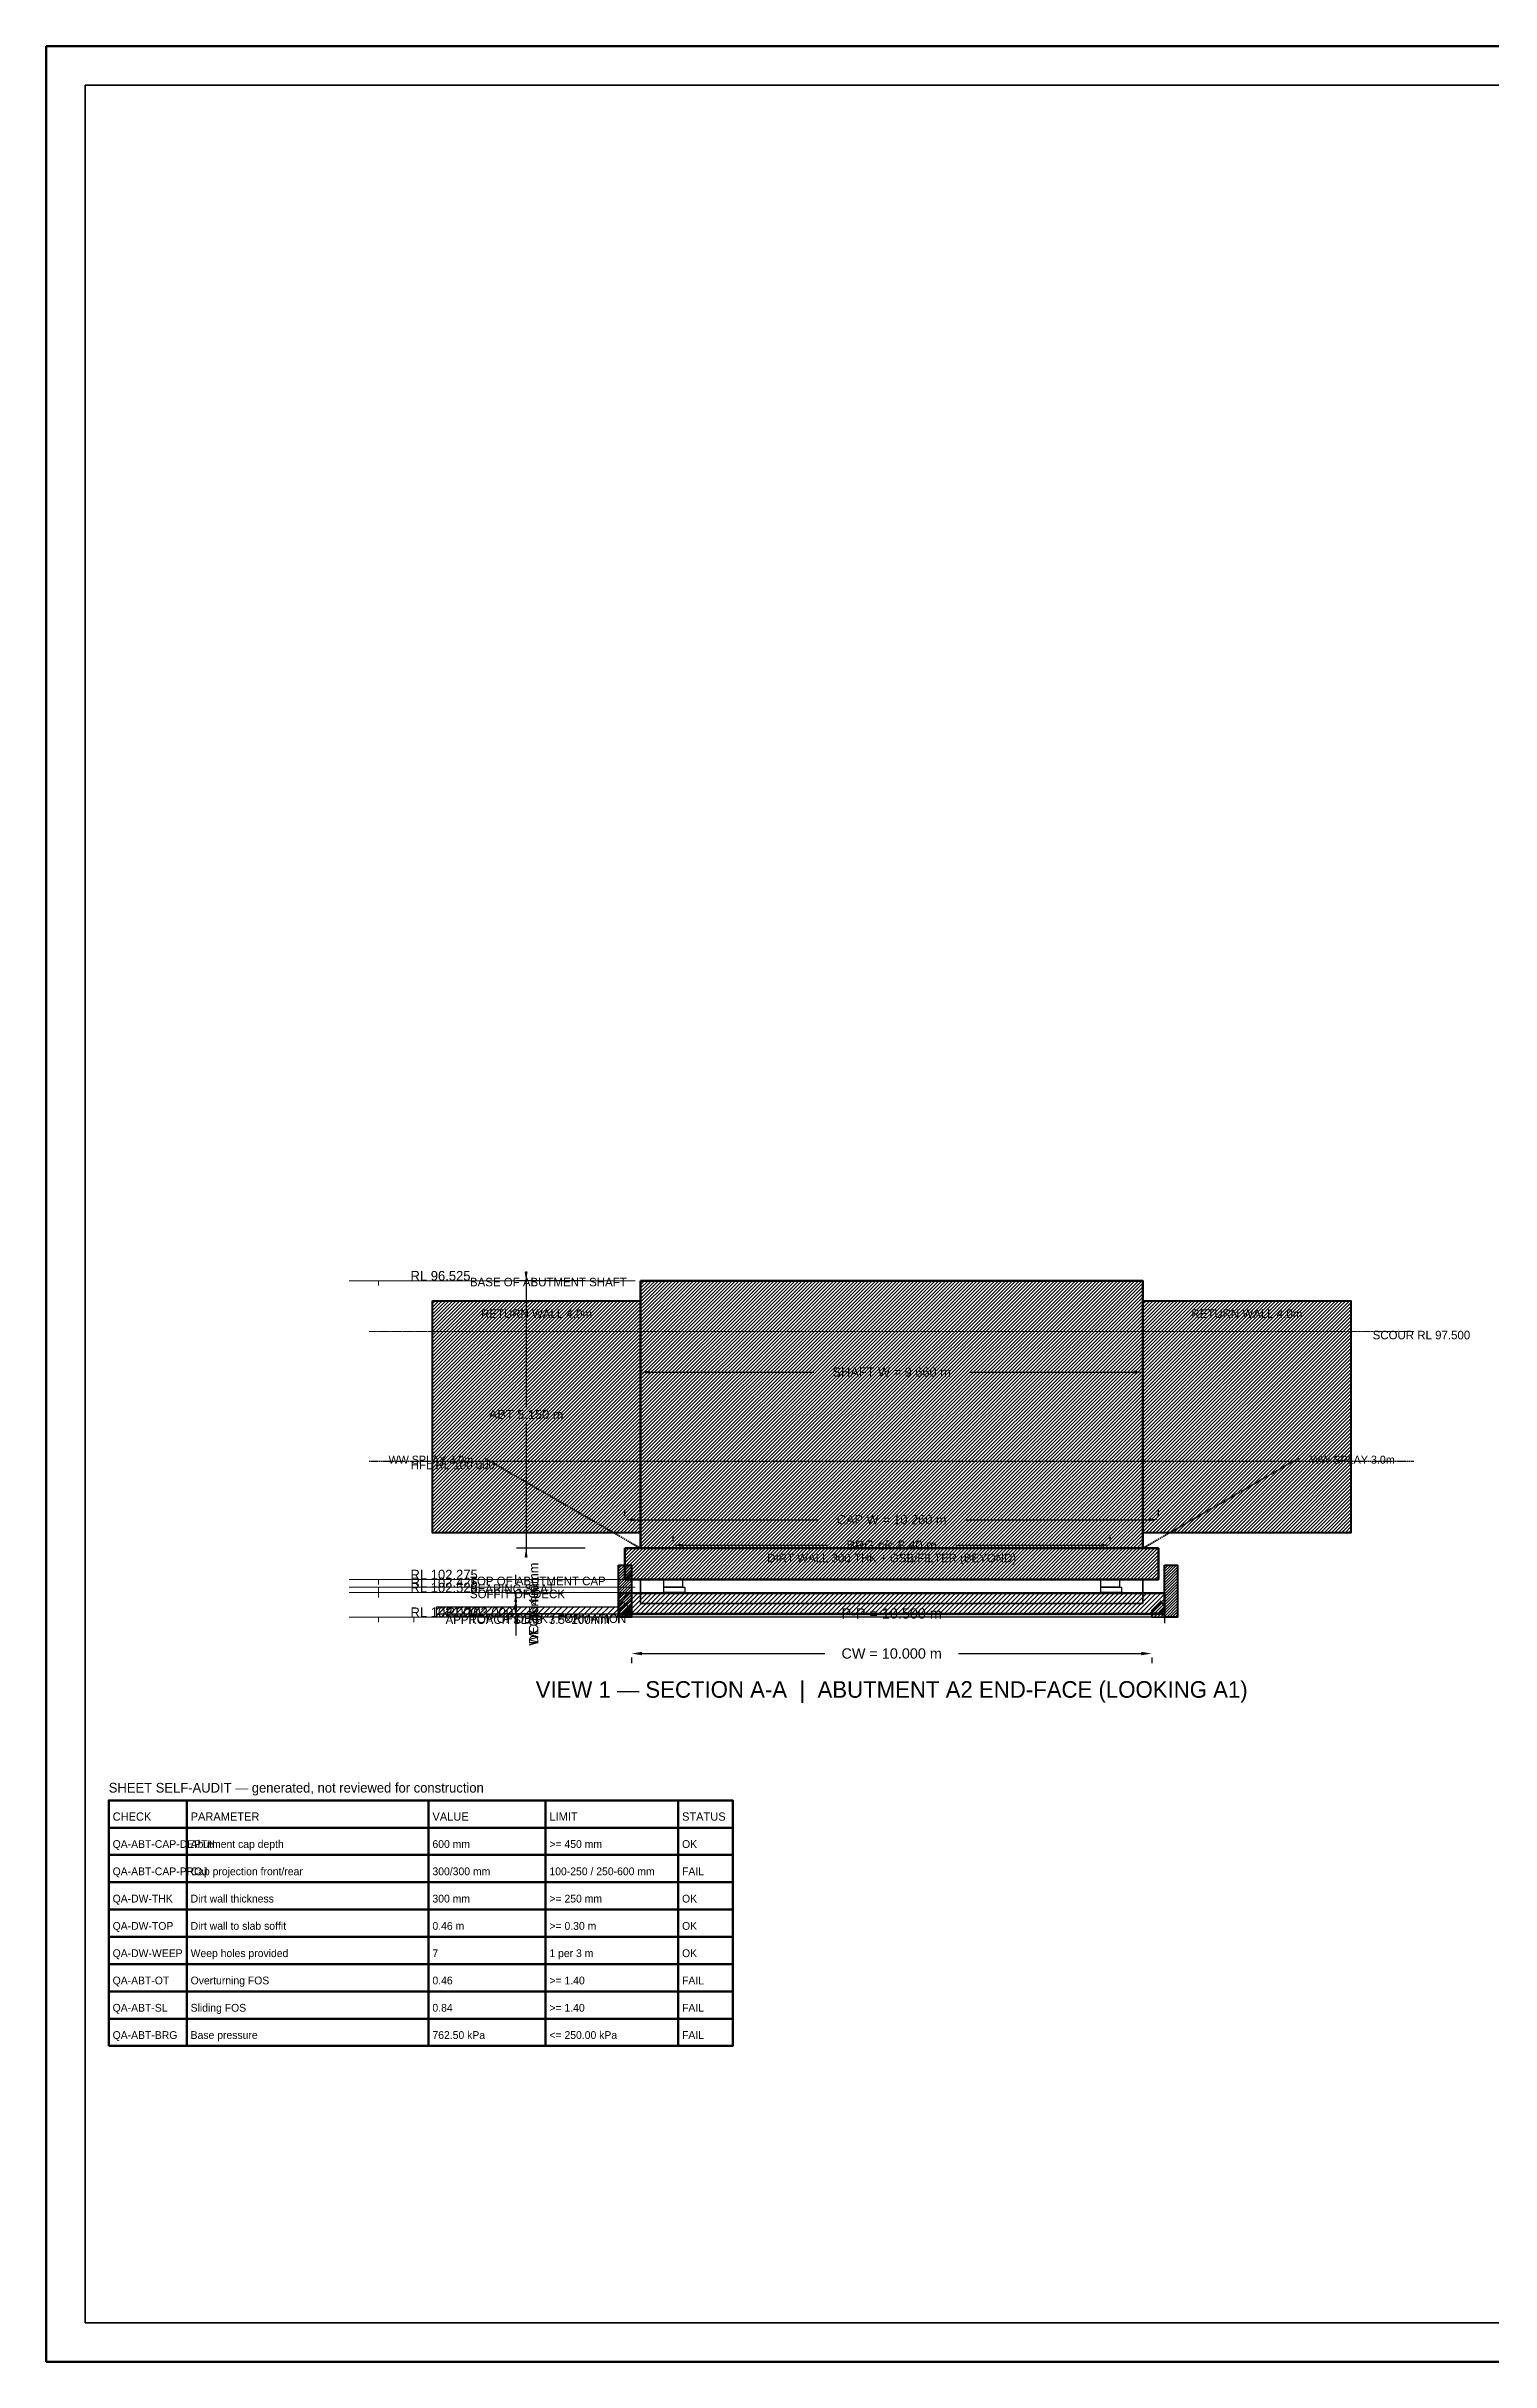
# Model space of a CAD drawing. Header units: metres. Extents: x 0 to 841, y 0 to 594.
# Drawn here: x 0 to 370, y 0 to 594 of the extents above; entities that cross this region are included whole.
import ezdxf
from ezdxf.enums import TextEntityAlignment as Align

# ---------------------------------------------------------------- set-up
doc = ezdxf.new("R2010")
doc.units = ezdxf.units.M
for name, pattern in [('DASHED', [0.5, 0.375, -0.125]), ('DASHED2', [0.25, 0.1875, -0.0625]), ('HIDDEN', [0.25, 0.1875, -0.0625])]:
    doc.linetypes.add(name, pattern=pattern)
for name, color, linetype, lineweight in [('BORDER-INNER', 7, 'Continuous', 35), ('BORDER-OUTER', 7, 'Continuous', 70), ('CIVIL-HFL', 5, 'DASHED', 25), ('CIVIL-ROAD', 7, 'Continuous', 25), ('CIVIL-SCOUR', 1, 'DASHED2', 18), ('DIM-LEVEL', 3, 'Continuous', 18), ('DIM-LINEAR', 3, 'Continuous', 18), ('STRUC-HATCHING', 8, 'Continuous', 18), ('STRUC-HIDDEN', 8, 'HIDDEN', 25), ('SUB-ABUT', 3, 'Continuous', 35), ('SUB-BEARING', 5, 'Continuous', 25), ('SUB-DIRT-WALL', 3, 'Continuous', 35), ('SUPER-DECK', 2, 'Continuous', 50), ('SUPER-KERB', 7, 'Continuous', 25), ('SUPER-PARAPET', 2, 'Continuous', 35), ('SUPER-WEARING', 8, 'Continuous', 25), ('TEXT-GENERAL', 7, 'Continuous', 18), ('TEXT-HEADER', 7, 'Continuous', 25), ('TEXT-LEVEL', 5, 'Continuous', 18), ('TEXT-SPEC', 7, 'Continuous', 13), ('TITLEBLK-BOX', 7, 'Continuous', 50)]:
    doc.layers.add(name, color=color, linetype=linetype, lineweight=lineweight)
doc.styles.add('BRIDGE_STD', font='Arial.ttf')
doc.dimstyles.new('pmb100', dxfattribs={"dimtxt": 2.5, "dimasz": 0.9375, "dimexe": 2.5, "dimexo": 2.5, "dimtad": 0, "dimtih": 1, "dimdec": 0, "dimtxsty": 'BRIDGE_STD', "dimcen": 2.5, "dimazin": 3, "dimtfac": 1, "dimtmove": 0, "dimatfit": 3})

msp = doc.modelspace()

# ---------------------------------------------------------------- hatches: boundary and pattern name
at = {"layer": 'STRUC-HATCHING'}
h = msp.add_hatch(dxfattribs=at)
h.set_pattern_fill('ANSI31', scale=0.2)
h.paths.add_polyline_path([(152.35, 277.33), (281.15, 277.33), (281.15, 208.67), (152.35, 208.67)])
h = msp.add_hatch(dxfattribs=at)
h.set_pattern_fill('ANSI31', scale=0.2)
h.paths.add_polyline_path([(99.02, 272.16), (152.35, 272.16), (152.35, 212.67), (99.02, 212.67)])
h = msp.add_hatch(dxfattribs=at)
h.set_pattern_fill('ANSI31', scale=0.2)
h.paths.add_polyline_path([(281.15, 272.16), (334.48, 272.16), (334.48, 212.67), (281.15, 212.67)])
h = msp.add_hatch(dxfattribs=at)
h.set_pattern_fill('ANSI31', scale=0.2)
h.paths.add_polyline_path([(148.35, 208.67), (285.15, 208.67), (285.15, 200.67), (148.35, 200.67)])
h = msp.add_hatch(dxfattribs=at)
h.set_pattern_fill('ANSI31', scale=0.16)
h.paths.add_polyline_path([(146.75, 204.33), (150.08, 204.33), (150.08, 191), (146.75, 191)])
h = msp.add_hatch(dxfattribs=at)
h.set_pattern_fill('ANSI31', scale=0.16)
h.paths.add_polyline_path([(286.75, 204.33), (290.08, 204.33), (290.08, 191), (286.75, 191)])
h = msp.add_hatch(dxfattribs=at)
h.set_pattern_fill('ANSI31', scale=0.266667)
h.paths.add_polyline_path([(146.75, 197.2), (286.75, 197.2), (286.75, 191.87), (146.75, 191.87)])
h = msp.add_hatch(dxfattribs=at)
h.set_pattern_fill('ANSI31', scale=0.333333)
h.paths.add_polyline_path([(100.08, 193.67), (146.75, 193.67), (146.75, 191), (100.08, 191)])
h = msp.add_hatch(dxfattribs=at)
h.set_pattern_fill('ANSI31', scale=0.186667)
h.paths.add_polyline_path([(150.08, 191), (146.75, 191), (146.75, 193.93), (147.75, 195.11), (150.08, 192.76)])
h = msp.add_hatch(dxfattribs=at)
h.set_pattern_fill('ANSI31', scale=0.1866667)
h.paths.add_polyline_path([(283.42, 191), (286.75, 191), (286.75, 193.93), (285.75, 195.11), (283.42, 192.76)])
at = {"layer": 'SUPER-WEARING'}
h = msp.add_hatch(dxfattribs=at)
h.set_pattern_fill('AR-SAND', scale=0.0533333)
h.paths.add_polyline_path([(100.08, 191.87), (146.75, 191.87), (146.75, 191), (100.08, 191)])
h = msp.add_hatch(dxfattribs=at)
h.set_pattern_fill('AR-SAND', scale=0.0533333)
h.paths.add_polyline_path([(150.08, 191.87), (283.42, 191.87), (283.42, 191), (150.08, 191)])

# ---------------------------------------------------------------- linework, layer by layer
at = {"layer": 'BORDER-INNER'}
msp.add_lwpolyline([(10, 10), (831, 10), (831, 584), (10, 584), (10, 10)], dxfattribs=at)
at = {"layer": 'BORDER-OUTER'}
msp.add_lwpolyline([(0, 0), (841, 0), (841, 594), (0, 594), (0, 0)], dxfattribs=at)
at = {"layer": 'CIVIL-HFL', "color": 5, "linetype": 'DASHED'}
msp.add_line((82.75, 231), (350.75, 231), dxfattribs=at)
at = {"layer": 'CIVIL-ROAD', "lineweight": 25}
msp.add_lwpolyline([(100.08, 193.67), (146.75, 193.67), (146.75, 191), (100.08, 191), (100.08, 193.67)], dxfattribs=at)
at = {"layer": 'CIVIL-SCOUR', "color": 1, "linetype": 'DASHED2'}
msp.add_line((82.75, 264.33), (350.75, 264.33), dxfattribs=at)
at = {"layer": 'DIM-LEVEL'}
for p, q in [((77.67, 277.33), (92.63, 277.33)), ((85.15, 277.33), (85.15, 276.09)), ((77.67, 200.67), (92.63, 200.67)), ((77.67, 198.67), (92.63, 198.67)), ((77.67, 197.33), (92.63, 197.33)), ((85.15, 200.67), (85.15, 199.42)), ((85.15, 198.67), (85.15, 197.42)), ((85.15, 197.33), (85.15, 196.09)), ((77.67, 191), (92.63, 191)), ((85.15, 191), (85.15, 189.75)), ((86.74, 191), (101.7, 191)), ((94.22, 191), (94.22, 189.75))]:
    msp.add_line(p, q, dxfattribs=at)
at = {"layer": 'DIM-LEVEL', "color": 5}
for p, q in [((85.15, 277.33), (151.02, 277.33)), ((85.15, 200.67), (151.02, 200.67)), ((85.15, 198.67), (151.02, 198.67)), ((85.15, 197.33), (151.02, 197.33)), ((85.15, 191), (151.02, 191))]:
    msp.add_line(p, q, dxfattribs=at)
at = {"layer": 'STRUC-HIDDEN', "color": 8, "linetype": 'HIDDEN'}
for p, q in [((150.08, 197.33), (283.42, 197.33)), ((166.75, 197.2), (166.75, 197.33)), ((200.08, 197.2), (200.08, 197.33)), ((233.42, 197.2), (233.42, 197.33)), ((266.75, 197.2), (266.75, 197.33))]:
    msp.add_line(p, q, dxfattribs=at)
at = {"layer": 'SUB-ABUT', "color": 3, "linetype": 'DASHED'}
for p, q in [((152.35, 208.67), (112.35, 231.83)), ((281.15, 208.67), (321.15, 231.83))]:
    msp.add_line(p, q, dxfattribs=at)
at = {"layer": 'SUB-ABUT', "lineweight": 50}
for points in [[(152.35, 277.33), (281.15, 277.33), (281.15, 208.67), (152.35, 208.67), (152.35, 277.33)], [(148.35, 208.67), (285.15, 208.67), (285.15, 200.67), (148.35, 200.67), (148.35, 208.67)]]:
    msp.add_lwpolyline(points, dxfattribs=at)
at = {"layer": 'SUB-ABUT', "lineweight": 40}
for points in [[(99.02, 272.16), (152.35, 272.16), (152.35, 212.67), (99.02, 212.67), (99.02, 272.16)], [(281.15, 272.16), (334.48, 272.16), (334.48, 212.67), (281.15, 212.67), (281.15, 272.16)]]:
    msp.add_lwpolyline(points, dxfattribs=at)
at = {"layer": 'SUB-ABUT', "lineweight": 30}
for points in [[(158.35, 200.67), (163.15, 200.67), (163.15, 198.67), (158.35, 198.67), (158.35, 200.67)], [(270.35, 200.67), (275.15, 200.67), (275.15, 198.67), (270.35, 198.67), (270.35, 200.67)]]:
    msp.add_lwpolyline(points, dxfattribs=at)
at = {"layer": 'SUB-BEARING', "lineweight": 30}
for points in [[(158.35, 198.67), (163.68, 198.67), (163.68, 197.33), (158.35, 197.33), (158.35, 198.67)], [(270.35, 198.67), (275.68, 198.67), (275.68, 197.33), (270.35, 197.33), (270.35, 198.67)]]:
    msp.add_lwpolyline(points, dxfattribs=at)
at = {"layer": 'SUB-DIRT-WALL', "lineweight": 35}
msp.add_lwpolyline([(152.35, 194.53), (281.15, 194.53), (281.15, 200.67), (152.35, 200.67), (152.35, 194.53)], dxfattribs=at)
at = {"layer": 'SUPER-DECK', "lineweight": 50}
msp.add_lwpolyline([(146.75, 197.2), (286.75, 197.2), (286.75, 191.87), (146.75, 191.87), (146.75, 197.2)], dxfattribs=at)
at = {"layer": 'SUPER-KERB', "lineweight": 35}
for points in [[(150.08, 191), (146.75, 191), (146.75, 193.93), (147.75, 195.11), (150.08, 192.76), (150.08, 191)], [(283.42, 191), (286.75, 191), (286.75, 193.93), (285.75, 195.11), (283.42, 192.76), (283.42, 191)]]:
    msp.add_lwpolyline(points, dxfattribs=at)
at = {"layer": 'SUPER-PARAPET', "lineweight": 40}
for points in [[(146.75, 204.33), (150.08, 204.33), (150.08, 191), (146.75, 191), (146.75, 204.33)], [(286.75, 204.33), (290.08, 204.33), (290.08, 191), (286.75, 191), (286.75, 204.33)]]:
    msp.add_lwpolyline(points, dxfattribs=at)
at = {"layer": 'SUPER-WEARING'}
for points in [[(100.08, 191.87), (146.75, 191.87), (146.75, 191), (100.08, 191), (100.08, 191.87)], [(150.08, 191.87), (283.42, 191.87), (283.42, 191), (150.08, 191), (150.08, 191.87)]]:
    msp.add_lwpolyline(points, dxfattribs=at)
at = {"layer": 'TITLEBLK-BOX'}
for points in [[(16, 137), (36, 137), (36, 144), (16, 144), (16, 137)], [(36, 137), (98, 137), (98, 144), (36, 144), (36, 137)], [(98, 137), (128, 137), (128, 144), (98, 144), (98, 137)], [(128, 137), (162, 137), (162, 144), (128, 144), (128, 137)], [(162, 137), (176, 137), (176, 144), (162, 144), (162, 137)], [(16, 130), (36, 130), (36, 137), (16, 137), (16, 130)], [(36, 130), (98, 130), (98, 137), (36, 137), (36, 130)], [(98, 130), (128, 130), (128, 137), (98, 137), (98, 130)], [(128, 130), (162, 130), (162, 137), (128, 137), (128, 130)], [(162, 130), (176, 130), (176, 137), (162, 137), (162, 130)], [(16, 123), (36, 123), (36, 130), (16, 130), (16, 123)], [(36, 123), (98, 123), (98, 130), (36, 130), (36, 123)], [(98, 123), (128, 123), (128, 130), (98, 130), (98, 123)], [(128, 123), (162, 123), (162, 130), (128, 130), (128, 123)], [(162, 123), (176, 123), (176, 130), (162, 130), (162, 123)], [(16, 116), (36, 116), (36, 123), (16, 123), (16, 116)], [(36, 116), (98, 116), (98, 123), (36, 123), (36, 116)], [(98, 116), (128, 116), (128, 123), (98, 123), (98, 116)], [(128, 116), (162, 116), (162, 123), (128, 123), (128, 116)], [(162, 116), (176, 116), (176, 123), (162, 123), (162, 116)], [(16, 109), (36, 109), (36, 116), (16, 116), (16, 109)], [(36, 109), (98, 109), (98, 116), (36, 116), (36, 109)], [(98, 109), (128, 109), (128, 116), (98, 116), (98, 109)], [(128, 109), (162, 109), (162, 116), (128, 116), (128, 109)], [(162, 109), (176, 109), (176, 116), (162, 116), (162, 109)], [(16, 102), (36, 102), (36, 109), (16, 109), (16, 102)], [(36, 102), (98, 102), (98, 109), (36, 109), (36, 102)], [(98, 102), (128, 102), (128, 109), (98, 109), (98, 102)], [(128, 102), (162, 102), (162, 109), (128, 109), (128, 102)], [(162, 102), (176, 102), (176, 109), (162, 109), (162, 102)], [(16, 95), (36, 95), (36, 102), (16, 102), (16, 95)], [(36, 95), (98, 95), (98, 102), (36, 102), (36, 95)], [(98, 95), (128, 95), (128, 102), (98, 102), (98, 95)], [(128, 95), (162, 95), (162, 102), (128, 102), (128, 95)], [(162, 95), (176, 95), (176, 102), (162, 102), (162, 95)], [(16, 88), (36, 88), (36, 95), (16, 95), (16, 88)], [(36, 88), (98, 88), (98, 95), (36, 95), (36, 88)], [(98, 88), (128, 88), (128, 95), (98, 95), (98, 88)], [(128, 88), (162, 88), (162, 95), (128, 95), (128, 88)], [(162, 88), (176, 88), (176, 95), (162, 95), (162, 88)], [(16, 81), (36, 81), (36, 88), (16, 88), (16, 81)], [(36, 81), (98, 81), (98, 88), (36, 88), (36, 81)], [(98, 81), (128, 81), (128, 88), (98, 88), (98, 81)], [(128, 81), (162, 81), (162, 88), (128, 88), (128, 81)], [(162, 81), (176, 81), (176, 88), (162, 88), (162, 81)]]:
    msp.add_lwpolyline(points, dxfattribs=at)

# ---------------------------------------------------------------- texts
at = {"layer": 'CIVIL-HFL', "color": 5}
msp.add_text('HFL RL 100.000', height=2.2, dxfattribs=at).set_placement((93.42, 228.95))
at = {"layer": 'CIVIL-SCOUR', "color": 1}
msp.add_text('SCOUR RL 97.500', height=2.2, dxfattribs=at).set_placement((340.08, 262.28))
at = {"layer": 'TEXT-GENERAL', "color": 3}
for p in [(125.68, 267.76), (307.82, 267.76)]:
    msp.add_text('RETURN WALL 4.0m', height=2.2, dxfattribs=at).set_placement(p, align=Align.CENTER)
at = {"layer": 'TEXT-GENERAL'}
msp.add_text('APPROACH SLAB  3.5×200mm', height=2.2, dxfattribs=at).set_placement((123.42, 189.27), align=Align.CENTER)
at = {"layer": 'TEXT-HEADER'}
msp.add_text('VIEW 1 — SECTION A-A  |  ABUTMENT A2 END-FACE (LOOKING A1)', height=4.2533, dxfattribs=at).set_placement((216.75, 170.33), align=Align.CENTER)
for s, height, p in [('SHEET SELF-AUDIT — generated, not reviewed for construction', 2.4933, (16, 146)), ('CHECK', 2.119, (17, 138.8)), ('PARAMETER', 2.119, (37, 138.8)), ('VALUE', 2.119, (99, 138.8)), ('LIMIT', 2.119, (129, 138.8)), ('STATUS', 2.119, (163, 138.8))]:
    msp.add_text(s, height=height, dxfattribs=at).set_placement(p)
at = {"layer": 'TEXT-LEVEL'}
for s, height, p in [('RL 96.525', 2.493, (93.38, 277.33)), ('BASE OF ABUTMENT SHAFT', 2.2, (108.62, 275.87)), ('RL 102.275', 2.493, (93.38, 200.67)), ('RL 102.425', 2.493, (93.38, 198.67)), ('RL 102.525', 2.493, (93.38, 197.33)), ('TOP OF ABUTMENT CAP', 2.2, (108.62, 199.2)), ('SOFFIT OF DECK', 2.2, (108.62, 195.87)), ('BEARING SEAT', 2.2, (108.62, 197.2)), ('RL 103.000', 2.493, (93.38, 191)), ('RL 103.000', 2.493, (102.44, 191)), ('TOP OF DECK / FORMATION', 2.2, (108.62, 189.53))]:
    msp.add_text(s, height=height, dxfattribs=at).set_placement(p)
at = {"layer": 'TEXT-SPEC', "color": 3}
msp.add_text('WW SPLAY 3.0m', height=2.0533, dxfattribs=at).set_placement((109.42, 230.37), align=Align.RIGHT)
for s, height, p in [('WW SPLAY 3.0m', 2.0533, (324.08, 230.37)), ('QA-ABT-CAP-DEPTH', 1.9947, (17, 131.8)), ('Abutment cap depth', 1.9947, (37, 131.8)), ('600 mm', 1.995, (99, 131.8)), ('>= 450 mm', 1.995, (129, 131.8)), ('OK', 1.995, (163, 131.8)), ('QA-DW-THK', 1.995, (17, 117.8)), ('Dirt wall thickness', 1.9947, (37, 117.8)), ('300 mm', 1.995, (99, 117.8)), ('>= 250 mm', 1.995, (129, 117.8)), ('OK', 1.995, (163, 117.8)), ('Dirt wall to slab soffit', 1.9947, (37, 110.8)), ('QA-DW-TOP', 1.995, (17, 110.8)), ('0.46 m', 1.995, (99, 110.8)), ('>= 0.30 m', 1.995, (129, 110.8)), ('OK', 1.995, (163, 110.8)), ('QA-DW-WEEP', 1.995, (17, 103.8)), ('Weep holes provided', 1.9947, (37, 103.8)), ('7', 1.99, (99, 103.8)), ('1 per 3 m', 1.995, (129, 103.8)), ('OK', 1.995, (163, 103.8))]:
    msp.add_text(s, height=height, dxfattribs=at).set_placement(p)
msp.add_text('DIRT WALL 300 THK + GSB/FILTER (BEYOND)', height=2.2, dxfattribs=at).set_placement((216.75, 205.07), align=Align.CENTER)
at = {"layer": 'TEXT-SPEC', "color": 1}
for s, height, p in [('QA-ABT-CAP-PROJ', 1.9947, (17, 124.8)), ('Cap projection front/rear', 1.9947, (37, 124.8)), ('300/300 mm', 1.995, (99, 124.8)), ('100-250 / 250-600 mm', 1.9947, (129, 124.8)), ('FAIL', 1.995, (163, 124.8)), ('QA-ABT-OT', 1.995, (17, 96.8)), ('Overturning FOS', 1.9947, (37, 96.8)), ('0.46', 1.995, (99, 96.8)), ('>= 1.40', 1.995, (129, 96.8)), ('FAIL', 1.995, (163, 96.8)), ('QA-ABT-SL', 1.995, (17, 89.8)), ('Sliding FOS', 1.9947, (37, 89.8)), ('0.84', 1.995, (99, 89.8)), ('>= 1.40', 1.995, (129, 89.8)), ('FAIL', 1.995, (163, 89.8)), ('QA-ABT-BRG', 1.995, (17, 82.8)), ('Base pressure', 1.9947, (37, 82.8)), ('762.50 kPa', 1.995, (99, 82.8)), ('<= 250.00 kPa', 1.9947, (129, 82.8)), ('FAIL', 1.995, (163, 82.8))]:
    msp.add_text(s, height=height, dxfattribs=at).set_placement(p)

# ---------------------------------------------------------------- dimensions: what is measured, and where the dimension line sits
at = {"layer": 'DIM-LINEAR'}
for base, p1, p2, text in [((123.02, 277.33), (140.62, 277.33), (140.62, 208.67), 'ABT 5.150 m'), ((120.35, 197.2), (135.02, 197.2), (135.02, 191.87), 'DECK 400mm'), ((120.35, 191.87), (135.02, 191.87), (135.02, 191), 'WC 65mm')]:
    msp.add_linear_dim(base=base, p1=p1, p2=p2, angle=90, text=text, dimstyle='pmb100', override={"dimtxt": 2.346667, "dimasz": 2.346667, "dimgap": 0.938667, "dimclrt": 3}, dxfattribs=at).render()
for base, p1, p2, text, override in [((152.35, 253.87), (152.35, 271.47), (281.15, 271.47), 'SHAFT W = 9.660 m', {"dimtxt": 2.346667, "dimasz": 2.346667, "dimgap": 0.938667, "dimclrt": 3}), ((148.35, 216), (148.35, 214.53), (285.15, 214.53), 'CAP W = 10.260 m', {"dimtxt": 2.346667, "dimasz": 2.346667, "dimgap": 0.938667, "dimclrt": 3}), ((160.75, 209.47), (160.75, 208), (272.75, 208), 'BRG c/c 8.40 m', {"dimtxt": 2.346667, "dimasz": 2.346667, "dimgap": 0.938667, "dimclrt": 3}), ((146.75, 191.93), (146.75, 194.87), (286.75, 194.87), 'P-P = 10.500 m', {"dimtxt": 2.64, "dimasz": 2.64, "dimgap": 1.056, "dimclrt": 3}), ((150.08, 181.67), (150.08, 183.13), (283.42, 183.13), 'CW = 10.000 m', {"dimtxt": 2.64, "dimasz": 2.64, "dimgap": 1.056, "dimclrt": 3})]:
    msp.add_linear_dim(base=base, p1=p1, p2=p2, text=text, dimstyle='pmb100', override=override, dxfattribs=at).render()

doc.saveas('drawing.dxf')
